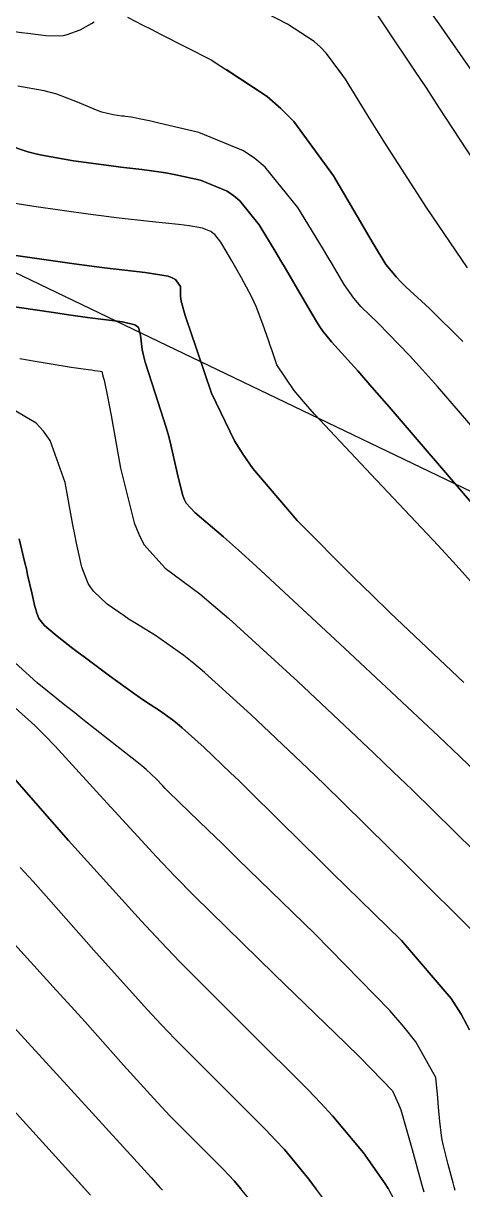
# Model space of a CAD drawing. Header units: metres. Extents: x 837476 to 838477, y 1189012 to 1191014.
# Drawn here: x 837953.8 to 837973.4, y 1189221.6 to 1189273.7 of the extents above; entities that cross this region are included whole.
import ezdxf

# ---------------------------------------------------------------- set-up
doc = ezdxf.new("R2010")
doc.units = ezdxf.units.M
doc.header["$LTSCALE"] = 0.3
for name, color, linetype in [('CORREDORVIA', 94, 'Continuous'), ('COTAS 10', 1, 'Continuous'), ('COTAS INT', 252, 'Continuous')]:
    doc.layers.add(name, color=color, linetype=linetype)

msp = doc.modelspace()

# ---------------------------------------------------------------- linework, layer by layer
at = {"layer": 'CORREDORVIA'}
msp.add_lwpolyline([(837910.676, 1191000.965), (838246.889, 1191005.3), (838347.391, 1190870.925), (838423.516, 1190628.699), (838450.215, 1190473.685), (838321.32, 1190375.615), (838242.09, 1190297.633), (838236.889, 1190068.622), (838166.593, 1189160.17), (837860.483, 1189307.124), (837593.191, 1189234.399), (837744.487, 1189686.609), (837700.859, 1189887.9), (837671.347, 1190075.087), (837676.273, 1190181.696), (837885.383, 1190229.429), (837983.184, 1190344.12), (837817.554, 1190502.187), (837798.033, 1190660.17), (837963.574, 1190795.982)], close=True, dxfattribs=at)
at = {"layer": 'COTAS 10'}
for points in [[(837971.685, 1189274.526), (837972.336, 1189273.624), (837975.392, 1189269.219)], [(837973.967, 1189252.03), (837970.107, 1189256.522), (837969.344, 1189257.403), (837968.714, 1189258.126), (837967.543, 1189259.426), (837967.155, 1189259.897), (837967.018, 1189260.098), (837966.868, 1189260.329), (837966.222, 1189261.417), (837965.486, 1189262.697), (837965.28, 1189263.048), (837965.073, 1189263.399), (837964.316, 1189264.655), (837963.45, 1189265.718), (837963.174, 1189265.948), (837962.882, 1189266.149), (837961.697, 1189266.64), (837960.51, 1189266.9), (837960.217, 1189266.956), (837959.94, 1189267.005), (837959.068, 1189267.122), (837958.133, 1189267.226), (837957.816, 1189267.266), (837957.473, 1189267.311), (837956.025, 1189267.515), (837954.603, 1189267.763), (837954.277, 1189267.836), (837953.981, 1189267.911), (837953.154, 1189268.196)], [(837953.154, 1189268.196), (837953.981, 1189267.911), (837954.277, 1189267.836), (837954.603, 1189267.763), (837956.025, 1189267.515), (837957.473, 1189267.311), (837957.816, 1189267.266), (837958.133, 1189267.226), (837959.068, 1189267.122), (837959.94, 1189267.005), (837960.217, 1189266.956), (837960.51, 1189266.9), (837961.697, 1189266.64), (837962.882, 1189266.149), (837963.174, 1189265.948), (837963.45, 1189265.718), (837964.316, 1189264.655), (837965.073, 1189263.399), (837965.28, 1189263.048), (837965.486, 1189262.697), (837966.222, 1189261.417), (837966.868, 1189260.329), (837967.018, 1189260.098), (837967.155, 1189259.897), (837967.543, 1189259.426), (837968.714, 1189258.126), (837969.344, 1189257.403), (837970.107, 1189256.522), (837973.967, 1189252.03)], [(837973.874, 1189233.08), (837971.152, 1189235.789), (837968.032, 1189238.868), (837967.235, 1189239.644), (837966.468, 1189240.386), (837963.942, 1189242.786), (837961.87, 1189244.655), (837961.389, 1189245.061), (837960.948, 1189245.42), (837959.689, 1189246.314), (837958.752, 1189246.881), (837958.513, 1189247.034), (837958.284, 1189247.184), (837957.528, 1189247.709), (837956.93, 1189248.276), (837956.799, 1189248.452), (837956.683, 1189248.636), (837956.391, 1189249.371), (837956.16, 1189250.431), (837956.082, 1189250.82), (837955.999, 1189251.251), (837955.652, 1189253.152), (837954.975, 1189255.021), (837954.684, 1189255.431), (837954.348, 1189255.796), (837952.762, 1189256.727)], [(837973.874, 1189233.08), (837971.152, 1189235.789), (837968.032, 1189238.868), (837967.235, 1189239.644), (837966.468, 1189240.386), (837963.942, 1189242.786), (837961.87, 1189244.655), (837961.389, 1189245.061), (837960.948, 1189245.42), (837959.689, 1189246.314), (837958.752, 1189246.881), (837958.513, 1189247.034), (837958.284, 1189247.184), (837957.528, 1189247.709), (837956.93, 1189248.276), (837956.799, 1189248.452), (837956.683, 1189248.636), (837956.391, 1189249.371), (837956.16, 1189250.431), (837956.082, 1189250.82), (837955.999, 1189251.251), (837955.652, 1189253.152), (837954.975, 1189255.021), (837954.684, 1189255.431), (837954.348, 1189255.796), (837952.762, 1189256.727)], [(837967.359, 1189220.918), (837966.522, 1189222.029), (837965.435, 1189223.353), (837965.043, 1189223.783), (837964.613, 1189224.24), (837962.73, 1189226.118), (837960.555, 1189228.293), (837959.939, 1189228.937), (837959.318, 1189229.598), (837957.027, 1189232.14), (837954.797, 1189234.669), (837954.214, 1189235.324), (837953.646, 1189235.958)], [(837953.646, 1189235.958), (837954.214, 1189235.324), (837954.797, 1189234.669), (837957.027, 1189232.14), (837959.318, 1189229.598), (837959.939, 1189228.937), (837960.555, 1189228.293), (837962.73, 1189226.118), (837964.613, 1189224.24), (837965.043, 1189223.783), (837965.435, 1189223.353), (837966.522, 1189222.029), (837966.854, 1189221.589)]]:
    msp.add_lwpolyline(points, dxfattribs=at)
at = {"layer": 'COTAS INT'}
for points in [[(837973.61, 1189262.726), (837971.785, 1189265.433), (837969.954, 1189268.264), (837969.541, 1189268.914), (837969.17, 1189269.505), (837968.167, 1189271.155), (837967.321, 1189272.306), (837967.048, 1189272.582), (837966.758, 1189272.839), (837965.569, 1189273.618), (837964.158, 1189274.35)], [(837974.862, 1189266.054), (837972.335, 1189269.913), (837971.775, 1189270.763), (837971.277, 1189271.518), (837969.982, 1189273.456), (837969.246, 1189274.529)], [(837950.624, 1189273.673), (837950.867, 1189273.629), (837952.081, 1189273.453), (837953.395, 1189273.283), (837953.701, 1189273.244), (837953.982, 1189273.207), (837954.787, 1189273.102), (837955.412, 1189273.091), (837955.579, 1189273.114), (837955.744, 1189273.148), (837956.318, 1189273.365), (837956.824, 1189273.64), (837956.946, 1189273.711)], [(837958.439, 1189273.924), (837959.123, 1189273.57), (837959.489, 1189273.384), (837959.931, 1189273.158), (837962.165, 1189272.024), (837964.666, 1189270.386), (837965.277, 1189269.843), (837965.852, 1189269.262), (837967.633, 1189266.84), (837968.934, 1189264.606), (837969.207, 1189264.142), (837969.441, 1189263.746), (837969.971, 1189262.876), (837970.44, 1189262.313), (837970.636, 1189262.111), (837970.861, 1189261.888), (837971.912, 1189260.914), (837973.407, 1189259.443)], [(837973.407, 1189259.443), (837971.912, 1189260.914), (837970.861, 1189261.888), (837970.636, 1189262.111), (837970.44, 1189262.313), (837969.971, 1189262.876), (837969.441, 1189263.746), (837969.207, 1189264.142), (837968.934, 1189264.606), (837967.633, 1189266.84), (837965.852, 1189269.262), (837965.277, 1189269.843), (837964.666, 1189270.386), (837962.83, 1189271.589)], [(837973.61, 1189262.726), (837971.785, 1189265.433), (837969.954, 1189268.264), (837969.541, 1189268.914), (837969.17, 1189269.505), (837968.167, 1189271.155), (837967.848, 1189271.589)], [(837974.862, 1189266.054), (837972.335, 1189269.913), (837971.775, 1189270.763), (837971.277, 1189271.518), (837971.23, 1189271.589)], [(837975.357, 1189253.867), (837972.265, 1189257.432), (837971.601, 1189258.178), (837971.021, 1189258.82), (837969.621, 1189260.266), (837968.867, 1189260.995), (837968.695, 1189261.185), (837968.538, 1189261.37), (837968.102, 1189261.993), (837967.581, 1189262.879), (837967.371, 1189263.229), (837967.133, 1189263.625), (837966.033, 1189265.432), (837964.574, 1189267.224), (837964.109, 1189267.611), (837963.617, 1189267.95), (837961.619, 1189268.777), (837959.834, 1189269.196), (837959.476, 1189269.277), (837959.177, 1189269.344), (837958.59, 1189269.46), (837958.345, 1189269.487), (837958.262, 1189269.498), (837958.172, 1189269.509), (837957.792, 1189269.563), (837957.29, 1189269.689), (837957.123, 1189269.746), (837956.944, 1189269.813), (837956.195, 1189270.137), (837955.283, 1189270.481), (837955.001, 1189270.561), (837954.706, 1189270.634), (837953.532, 1189270.843)], [(837975.357, 1189253.867), (837972.265, 1189257.432), (837971.601, 1189258.178), (837971.021, 1189258.82), (837969.621, 1189260.266), (837968.867, 1189260.995), (837968.695, 1189261.185), (837968.538, 1189261.37), (837968.102, 1189261.993), (837967.581, 1189262.879), (837967.371, 1189263.229), (837967.133, 1189263.625), (837966.033, 1189265.432), (837964.574, 1189267.224), (837964.109, 1189267.611), (837963.617, 1189267.95), (837961.619, 1189268.777), (837959.834, 1189269.196), (837959.476, 1189269.277), (837959.177, 1189269.344), (837958.59, 1189269.46), (837958.345, 1189269.487), (837958.262, 1189269.498), (837958.172, 1189269.509), (837957.792, 1189269.563), (837957.29, 1189269.689), (837957.123, 1189269.746), (837956.944, 1189269.813), (837956.195, 1189270.137), (837955.283, 1189270.481), (837955.001, 1189270.561), (837954.706, 1189270.634), (837953.532, 1189270.843)], [(837973.883, 1189248.589), (837973.097, 1189249.458), (837972.297, 1189250.33), (837969.303, 1189253.504), (837966.785, 1189256.198), (837966.286, 1189256.767), (837965.873, 1189257.259), (837965.096, 1189258.399), (837964.869, 1189259.066), (837964.803, 1189259.26), (837964.735, 1189259.458), (837964.478, 1189260.209), (837964.17, 1189261.001), (837964.069, 1189261.226), (837963.962, 1189261.452), (837963.522, 1189262.289), (837963.088, 1189263.05), (837962.984, 1189263.229), (837962.887, 1189263.395), (837962.6, 1189263.877), (837962.327, 1189264.213), (837962.24, 1189264.285), (837962.148, 1189264.348), (837961.774, 1189264.503), (837961.186, 1189264.605), (837960.958, 1189264.635), (837960.703, 1189264.666), (837959.547, 1189264.784), (837957.921, 1189264.964), (837957.37, 1189265.034), (837956.774, 1189265.112), (837954.257, 1189265.467), (837951.916, 1189265.838)], [(837973.883, 1189248.589), (837973.097, 1189249.458), (837972.297, 1189250.33), (837969.303, 1189253.504), (837966.785, 1189256.198), (837966.286, 1189256.767), (837965.873, 1189257.259), (837965.096, 1189258.399), (837964.869, 1189259.066), (837964.803, 1189259.26), (837964.735, 1189259.458), (837964.478, 1189260.209), (837964.17, 1189261.001), (837964.069, 1189261.226), (837963.962, 1189261.452), (837963.522, 1189262.289), (837963.088, 1189263.05), (837962.984, 1189263.229), (837962.887, 1189263.395), (837962.6, 1189263.877), (837962.327, 1189264.213), (837962.24, 1189264.285), (837962.148, 1189264.348), (837961.774, 1189264.503), (837961.186, 1189264.605), (837960.958, 1189264.635), (837960.703, 1189264.666), (837959.547, 1189264.784), (837957.921, 1189264.964), (837957.37, 1189265.034), (837956.774, 1189265.112), (837954.257, 1189265.467), (837951.916, 1189265.838)], [(837973.44, 1189244.208), (837970.156, 1189247.323), (837969.332, 1189248.123), (837968.545, 1189248.894), (837966.012, 1189251.451), (837964.031, 1189253.77), (837963.593, 1189254.391), (837963.202, 1189255.003), (837962.187, 1189257.139), (837961.578, 1189258.934), (837961.443, 1189259.331), (837961.323, 1189259.685), (837961.009, 1189260.605), (837960.843, 1189261.191), (837960.815, 1189261.335), (837960.796, 1189261.471), (837960.792, 1189261.895), (837960.581, 1189262.217), (837960.431, 1189262.289), (837960.241, 1189262.353), (837959.223, 1189262.52), (837957.412, 1189262.73), (837956.723, 1189262.82), (837955.952, 1189262.925), (837952.49, 1189263.419)], [(837952.49, 1189263.419), (837955.952, 1189262.925), (837956.723, 1189262.82), (837957.412, 1189262.73), (837959.223, 1189262.52), (837960.241, 1189262.353), (837960.431, 1189262.289), (837960.581, 1189262.217), (837960.792, 1189261.895), (837960.796, 1189261.471), (837960.815, 1189261.335), (837960.843, 1189261.191), (837961.009, 1189260.605), (837961.323, 1189259.685), (837961.443, 1189259.331), (837961.578, 1189258.934), (837962.187, 1189257.139), (837963.202, 1189255.003), (837963.593, 1189254.391), (837964.031, 1189253.77), (837966.012, 1189251.451), (837968.545, 1189248.894), (837969.332, 1189248.123), (837970.156, 1189247.323), (837973.44, 1189244.208)], [(837950.722, 1189261.371), (837955.026, 1189260.747), (837955.906, 1189260.623), (837956.65, 1189260.519), (837958.214, 1189260.32), (837958.753, 1189260.191), (837958.851, 1189260.131), (837958.927, 1189260.062), (837959.018, 1189259.727), (837959.086, 1189259.085), (837959.148, 1189258.822), (837959.227, 1189258.522), (837959.669, 1189257.132), (837960.161, 1189255.595), (837960.272, 1189255.203), (837960.372, 1189254.825), (837960.642, 1189253.582), (837960.885, 1189252.611), (837960.968, 1189252.404), (837961.058, 1189252.224), (837961.439, 1189251.801), (837962.722, 1189250.721), (837963.381, 1189250.128), (837964.172, 1189249.407), (837968.125, 1189245.742), (837972.309, 1189241.813), (837973.246, 1189240.926), (837974.086, 1189240.126)], [(837974.086, 1189240.126), (837973.246, 1189240.926), (837972.309, 1189241.813), (837968.125, 1189245.742), (837964.172, 1189249.407), (837963.381, 1189250.128), (837962.722, 1189250.721), (837961.439, 1189251.801), (837961.058, 1189252.224), (837960.968, 1189252.404), (837960.885, 1189252.611), (837960.642, 1189253.582), (837960.372, 1189254.825), (837960.272, 1189255.203), (837960.161, 1189255.595), (837959.669, 1189257.132), (837959.227, 1189258.522), (837959.148, 1189258.822), (837959.086, 1189259.085), (837959.018, 1189259.727), (837958.927, 1189260.062), (837958.851, 1189260.131), (837958.753, 1189260.191), (837958.214, 1189260.32), (837956.65, 1189260.519), (837955.906, 1189260.623), (837955.026, 1189260.747), (837950.722, 1189261.371)], [(837953.626, 1189258.683), (837954.31, 1189258.566), (837955.915, 1189258.302), (837956.675, 1189258.192), (837956.828, 1189258.17), (837956.956, 1189258.152), (837957.206, 1189258.119), (837957.274, 1189258.103), (837957.287, 1189258.095), (837957.296, 1189258.086), (837957.308, 1189258.044), (837957.317, 1189257.963), (837957.324, 1189257.929), (837957.334, 1189257.891), (837957.39, 1189257.715), (837957.545, 1189256.986), (837957.618, 1189256.6), (837957.703, 1189256.133), (837958.118, 1189253.782), (837958.728, 1189251.349), (837958.936, 1189250.831), (837959.161, 1189250.381), (837960.113, 1189249.32), (837961.668, 1189248.167), (837962.272, 1189247.66), (837962.952, 1189247.071), (837966.034, 1189244.264), (837969.423, 1189241.065), (837970.296, 1189240.229), (837971.141, 1189239.415), (837973.957, 1189236.654)], [(837953.626, 1189258.683), (837954.31, 1189258.566), (837955.915, 1189258.302), (837956.675, 1189258.192), (837956.828, 1189258.17), (837956.956, 1189258.152), (837957.206, 1189258.119), (837957.274, 1189258.103), (837957.287, 1189258.095), (837957.296, 1189258.086), (837957.308, 1189258.044), (837957.317, 1189257.963), (837957.324, 1189257.929), (837957.334, 1189257.891), (837957.39, 1189257.715), (837957.545, 1189256.986), (837957.618, 1189256.6), (837957.703, 1189256.133), (837958.118, 1189253.782), (837958.728, 1189251.349), (837958.936, 1189250.831), (837959.161, 1189250.381), (837960.113, 1189249.32), (837961.668, 1189248.167), (837962.272, 1189247.66), (837962.952, 1189247.071), (837966.034, 1189244.264), (837969.423, 1189241.065), (837970.296, 1189240.229), (837971.141, 1189239.415), (837973.957, 1189236.654)], [(837953.59, 1189250.635), (837953.852, 1189249.552), (837953.916, 1189249.283), (837953.975, 1189249.028), (837954.156, 1189248.219), (837954.299, 1189247.604), (837954.334, 1189247.471), (837954.367, 1189247.355), (837954.47, 1189247.073), (837954.652, 1189246.844), (837954.734, 1189246.762), (837954.83, 1189246.672), (837955.291, 1189246.279), (837955.985, 1189245.737), (837956.227, 1189245.553), (837956.491, 1189245.354), (837957.626, 1189244.511), (837958.745, 1189243.703), (837958.999, 1189243.525), (837959.228, 1189243.367), (837959.854, 1189242.964), (837960.445, 1189242.544), (837960.652, 1189242.376), (837960.878, 1189242.185), (837961.851, 1189241.308), (837963.037, 1189240.181), (837963.397, 1189239.833), (837963.771, 1189239.469), (837965.236, 1189238.023), (837967.014, 1189236.264), (837967.586, 1189235.703), (837968.192, 1189235.109), (837970.666, 1189232.695), (837972.881, 1189230.109), (837973.324, 1189229.407), (837973.692, 1189228.711)], [(837973.692, 1189228.711), (837973.324, 1189229.407), (837972.881, 1189230.109), (837970.666, 1189232.695), (837968.192, 1189235.109), (837967.586, 1189235.703), (837967.014, 1189236.264), (837965.236, 1189238.023), (837963.771, 1189239.469), (837963.397, 1189239.833), (837963.037, 1189240.181), (837961.851, 1189241.308), (837960.878, 1189242.185), (837960.652, 1189242.376), (837960.445, 1189242.544), (837959.854, 1189242.964), (837959.228, 1189243.367), (837958.999, 1189243.525), (837958.745, 1189243.703), (837957.626, 1189244.511), (837956.491, 1189245.354), (837956.227, 1189245.553), (837955.985, 1189245.737), (837955.291, 1189246.279), (837954.83, 1189246.672), (837954.734, 1189246.762), (837954.652, 1189246.844), (837954.47, 1189247.073), (837954.367, 1189247.355), (837954.334, 1189247.471), (837954.299, 1189247.604), (837954.156, 1189248.219), (837953.975, 1189249.028), (837953.916, 1189249.283), (837953.852, 1189249.552), (837953.59, 1189250.635)], [(837973.055, 1189221.529), (837973.012, 1189221.687), (837972.963, 1189221.867), (837972.741, 1189222.694), (837972.527, 1189223.576), (837972.483, 1189223.79), (837972.446, 1189223.992), (837972.367, 1189224.615), (837972.319, 1189225.244), (837972.301, 1189225.45), (837972.282, 1189225.669), (837972.198, 1189226.578), (837971.31, 1189228.17), (837970.784, 1189228.82), (837970.137, 1189229.561), (837966.789, 1189232.996), (837963.344, 1189236.346), (837962.636, 1189237.034), (837962.035, 1189237.618), (837960.751, 1189238.862), (837960.234, 1189239.368), (837960.115, 1189239.486), (837960.008, 1189239.596), (837959.71, 1189239.915), (837959.272, 1189240.322), (837959.076, 1189240.487), (837958.848, 1189240.675), (837957.753, 1189241.542), (837956.443, 1189242.568), (837956.08, 1189242.855), (837955.715, 1189243.144), (837954.396, 1189244.202), (837953.234, 1189245.251)], [(837973.039, 1189221.589), (837973.012, 1189221.687), (837972.963, 1189221.867), (837972.741, 1189222.694), (837972.527, 1189223.576), (837972.483, 1189223.79), (837972.446, 1189223.992), (837972.367, 1189224.615), (837972.319, 1189225.244), (837972.301, 1189225.45), (837972.282, 1189225.669), (837972.198, 1189226.578), (837971.31, 1189228.17), (837970.784, 1189228.82), (837970.137, 1189229.561), (837966.789, 1189232.996), (837963.344, 1189236.346), (837962.636, 1189237.034), (837962.035, 1189237.618), (837960.751, 1189238.862), (837960.234, 1189239.368), (837960.115, 1189239.486), (837960.008, 1189239.596), (837959.71, 1189239.915), (837959.272, 1189240.322), (837959.076, 1189240.487), (837958.848, 1189240.675), (837957.753, 1189241.542), (837956.443, 1189242.568), (837956.08, 1189242.855), (837955.715, 1189243.144), (837954.396, 1189244.202), (837953.234, 1189245.251)], [(837952.985, 1189243.472), (837954.297, 1189242.295), (837954.737, 1189241.854), (837955.21, 1189241.364), (837957.193, 1189239.177), (837959.725, 1189236.422), (837960.545, 1189235.573), (837961.415, 1189234.687), (837964.987, 1189231.174), (837968.172, 1189228.092), (837968.799, 1189227.477), (837969.316, 1189226.965), (837970.263, 1189225.978), (837970.536, 1189225.387), (837970.628, 1189225.124), (837970.727, 1189224.819), (837971.145, 1189223.359), (837971.558, 1189221.82), (837971.655, 1189221.464)], [(837952.985, 1189243.472), (837954.297, 1189242.295), (837954.737, 1189241.854), (837955.21, 1189241.364), (837957.193, 1189239.177), (837959.725, 1189236.422), (837960.545, 1189235.573), (837961.415, 1189234.687), (837964.987, 1189231.174), (837968.172, 1189228.092), (837968.799, 1189227.477), (837969.316, 1189226.965), (837970.263, 1189225.978), (837970.536, 1189225.387), (837970.628, 1189225.124), (837970.727, 1189224.819), (837971.145, 1189223.359), (837971.558, 1189221.82), (837971.621, 1189221.589)], [(837970.084, 1189221.589), (837970.067, 1189221.62), (837969.935, 1189221.827), (837969.776, 1189222.067), (837968.972, 1189223.206), (837967.59, 1189224.864), (837967.066, 1189225.43), (837966.481, 1189226.043), (837963.858, 1189228.646), (837960.784, 1189231.719), (837959.914, 1189232.629), (837959.036, 1189233.565), (837955.799, 1189237.156), (837953.07, 1189240.268)], [(837953.07, 1189240.268), (837955.799, 1189237.156), (837959.036, 1189233.565), (837959.914, 1189232.629), (837960.784, 1189231.719), (837963.858, 1189228.646), (837966.481, 1189226.043), (837967.066, 1189225.43), (837967.59, 1189224.864), (837968.972, 1189223.206), (837969.776, 1189222.067), (837969.935, 1189221.827), (837970.067, 1189221.62), (837970.315, 1189221.147)], [(837963.827, 1189221.191), (837963.189, 1189221.967), (837962.959, 1189222.22), (837962.707, 1189222.488), (837961.602, 1189223.59), (837960.326, 1189224.866), (837959.964, 1189225.244), (837959.6, 1189225.632), (837958.256, 1189227.123), (837956.523, 1189229.07), (837955.915, 1189229.746), (837955.25, 1189230.48), (837952.381, 1189233.628)], [(837952.381, 1189233.628), (837955.25, 1189230.48), (837955.915, 1189229.746), (837956.523, 1189229.07), (837958.256, 1189227.123), (837959.6, 1189225.632), (837959.964, 1189225.244), (837960.326, 1189224.866), (837961.602, 1189223.59), (837962.707, 1189222.488), (837962.959, 1189222.22), (837963.189, 1189221.967), (837963.5, 1189221.589)], [(837953.042, 1189229.171), (837956.853, 1189225.003), (837957.615, 1189224.167), (837958.25, 1189223.471), (837959.484, 1189222.107), (837959.882, 1189221.666), (837959.989, 1189221.551)], [(837953.042, 1189229.171), (837956.853, 1189225.003), (837957.615, 1189224.167), (837958.25, 1189223.471), (837959.484, 1189222.107), (837959.882, 1189221.666), (837959.954, 1189221.589)], [(837956.782, 1189221.324), (837955.954, 1189222.238), (837951.999, 1189226.575)], [(837956.542, 1189221.589), (837955.954, 1189222.238), (837951.999, 1189226.575)]]:
    msp.add_lwpolyline(points, dxfattribs=at)

doc.saveas('drawing.dxf')
